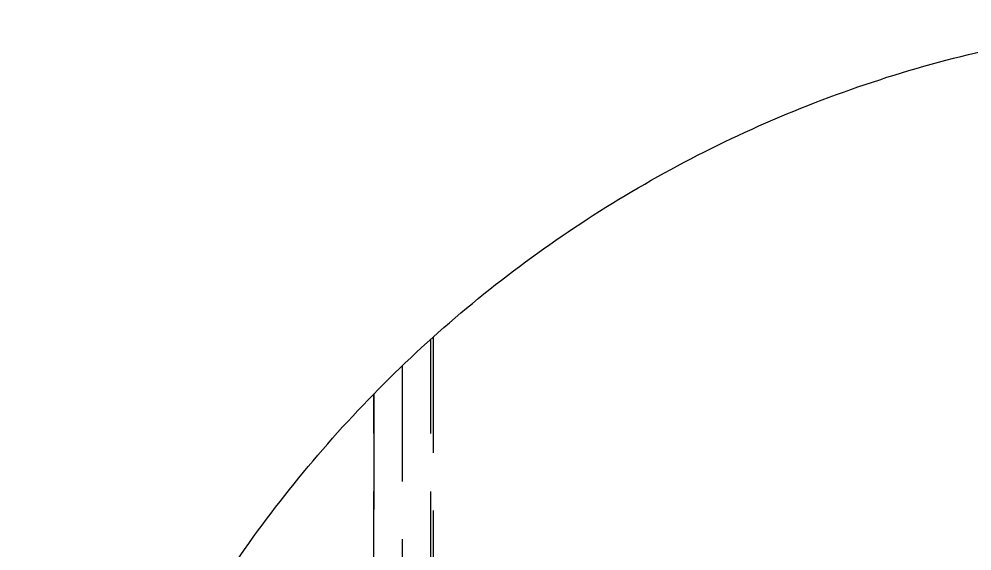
# Model space of a CAD drawing. Header units: metres. Extents: x 0 to 21025, y 0 to 14850.
# Drawn here: x 8204 to 8857, y 5079 to 5444 of the extents above; entities that cross this region are included whole.
import ezdxf

# ---------------------------------------------------------------- set-up
doc = ezdxf.new("R2010")
doc.units = ezdxf.units.M
doc.header["$LTSCALE"] = 25
doc.linetypes.add('HIDDEN2', pattern=[4.7625, 3.175, -1.5875])
doc.linetypes.add('PHANTOM', pattern=[63.5, 31.75, -6.35, 6.35, -6.35, 6.35, -6.35])
doc.layers.add('SRE', color=2, linetype='PHANTOM')
doc.layers.add('ST1', color=7, linetype='HIDDEN2')

msp = doc.modelspace()

# ---------------------------------------------------------------- linework, layer by layer
at = {"layer": 'SRE'}
msp.add_circle((9058.259, 4589.787), 854.648, dxfattribs=at)
at = {"layer": 'ST1'}
for p, q in [((8486.043, 4802.746), (8486.043, 5224.604)), ((8487.71, 5226.102), (8487.71, 4802.746)), ((8466.543, 5206.468), (8466.543, 4802.746)), ((8447.043, 5187.146), (8447.043, 4802.746)), ((8447.043, 4802.746), (8447.043, 5187.146))]:
    msp.add_line(p, q, dxfattribs=at)

doc.saveas('drawing.dxf')
